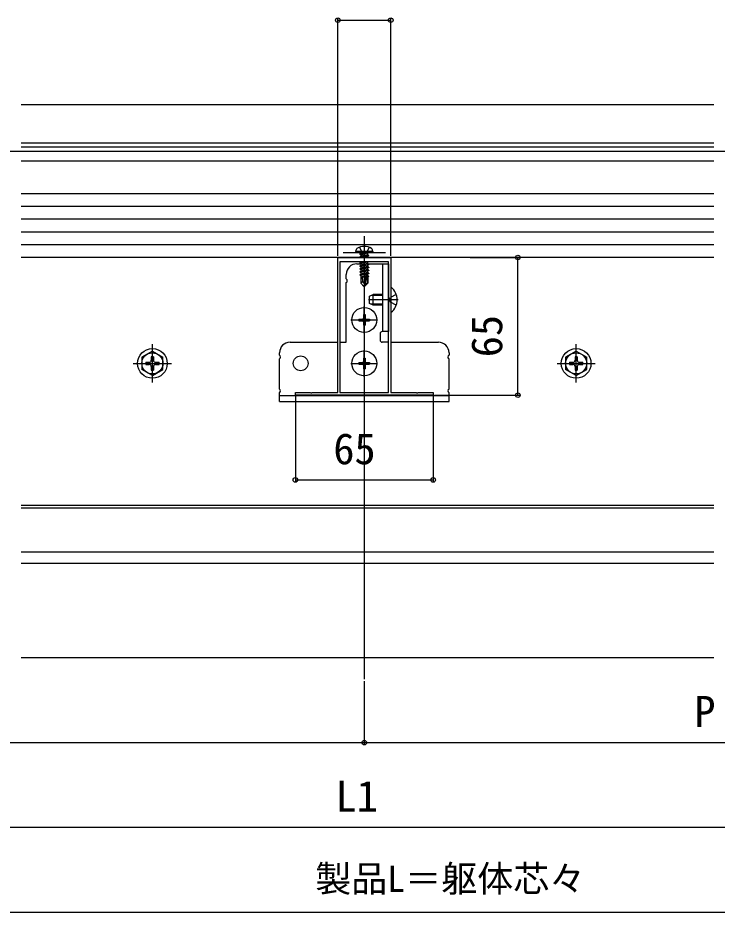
# Model space of a CAD drawing. Units: millimetres, scale not verified. Extents: x -875 to 875, y -1304 to 1296.
# Drawn here: x -113.5 to 216.5, y -230.7 to 191.4 of the extents above; entities that cross this region are included whole.
import ezdxf
from ezdxf.enums import TextEntityAlignment as Align

# ---------------------------------------------------------------- set-up
doc = ezdxf.new("R2010")
doc.units = ezdxf.units.MM
doc.header["$LTSCALE"] = 8
for name, color, linetype in [('0-3_YKK_11', 7, 'Continuous'), ('0-4_YKK_12', 2, 'Continuous'), ('0-5_YKK_13', 4, 'Continuous'), ('0-6_YKK_D', 6, 'Continuous')]:
    doc.layers.add(name, color=color, linetype=linetype)
doc.styles.add('ＭＳ ゴシック', font='')
doc.styles.get('ＭＳ ゴシック').set_extended_font_data('MS Gothic')

msp = doc.modelspace()

# ---------------------------------------------------------------- linework, layer by layer
at = {"layer": '0-3_YKK_11'}
for points in [[(82.5, 13.299), (17.5, 13.299), (17.5, 14.499), (24.542, 14.499), (24.725, 14.379), (25.275, 14.379), (25.458, 14.499), (37.5, 14.499), (37.5, 78.299), (49.542, 78.299), (49.725, 78.179), (50.275, 78.179), (50.458, 78.299), (62.5, 78.299), (62.5, 14.499), (74.542, 14.499), (74.725, 14.379), (75.275, 14.379), (75.458, 14.499), (82.5, 14.499)], [(38.5, 76.299), (38.5, 14.499), (61.5, 14.499), (61.5, 76.299)]]:
    msp.add_lwpolyline(points, close=True, dxfattribs=at)
at = {"layer": '0-4_YKK_12'}
for p, q in [((215, 150.3), (-112, 150.3)), ((215, 132.3), (-112, 132.3)), ((848.5, 128.3), (-751.785, 128.3)), ((215, 130.348), (-112, 130.348)), ((215, 123.8), (-112, 123.8)), ((50, 88.299), (50, -120.7)), ((215, -38.7), (-112, -38.7)), ((215, -40.1), (-112, -40.1)), ((215, -60.8), (-112, -60.8)), ((215, -66.2), (-112, -66.2)), ((215, -110.7), (-112, -110.7))]:
    msp.add_line(p, q, dxfattribs=at)
at = {"layer": '0-5_YKK_13'}
for p, q in [((215, 123.8), (-112, 123.8)), ((215, 108.3), (-112, 108.3)), ((215, 108.3), (-112, 108.3)), ((215, 102.3), (-112, 102.3)), ((215, 96.3), (-112, 96.3)), ((215, 90.3), (-112, 90.3)), ((50, 84.5), (50, 63.6)), ((215, 84.3), (-112, 84.3)), ((40, 80.6), (60, 80.6)), ((46, 81.1), (46.141, 81.902)), ((54, 81.1), (46, 81.1)), ((46, 81.1), (46.088, 80.6)), ((53.912, 80.6), (46.088, 80.6)), ((47.9, 79.95), (51.5, 80.55)), ((51.5, 80.45), (47.9, 79.85)), ((47.9, 79.95), (48.45, 80.268)), ((51.5, 80.55), (48.45, 80.268)), ((48.45, 79.532), (51.5, 80.45)), ((48.45, 80.4), (48.45, 80.268)), ((51.5, 80.55), (51.5, 80.45)), ((51.55, 80.4), (51.55, 79.568)), ((54, 81.1), (53.859, 81.902)), ((54, 81.1), (53.912, 80.6)), ((215, 78.3), (-112, 78.3)), ((47.9, 79.95), (47.9, 79.85)), ((47.9, 79.95), (47.9, 79.85)), ((47.9, 79.85), (48.45, 79.532)), ((47.9, 78.55), (52.1, 79.25)), ((52.1, 79.15), (47.9, 78.45)), ((47.9, 78.55), (48.45, 78.868)), ((47.9, 78.55), (47.9, 78.45)), ((47.9, 78.45), (48.16, 78.3)), ((51.8, 76.3), (47.9, 75.65)), ((47.9, 75.75), (51.2, 76.3)), ((47.9, 75.75), (48.45, 76.068)), ((51.55, 79.568), (48.45, 78.868)), ((48.45, 79.532), (48.45, 78.868)), ((49.479, 76.3), (48.45, 76.068)), ((48.45, 76.3), (48.45, 76.068)), ((51.55, 78.832), (49.192, 78.3)), ((52.1, 79.25), (51.55, 79.568)), ((52.1, 79.15), (51.55, 78.832)), ((51.55, 78.832), (51.55, 78.3)), ((51.55, 76.032), (51.55, 75.368)), ((52.1, 79.25), (52.1, 79.15)), ((46.5, 75.299), (48.33, 75.299)), ((47.9, 75.75), (47.9, 75.65)), ((47.9, 75.65), (48.45, 75.332)), ((47.9, 74.35), (52.1, 75.05)), ((52.1, 74.95), (47.9, 74.25)), ((47.9, 74.35), (48.45, 74.668)), ((47.9, 74.35), (47.9, 74.25)), ((47.9, 74.25), (48.45, 73.932)), ((47.9, 72.95), (52.1, 73.65)), ((52.1, 73.55), (47.9, 72.85)), ((47.9, 72.95), (48.45, 73.268)), ((47.9, 72.95), (47.9, 72.85)), ((47.9, 72.85), (48.45, 72.532)), ((47.9, 71.55), (52.1, 72.25)), ((52.1, 72.15), (47.9, 71.45)), ((47.9, 71.55), (48.45, 71.868)), ((51.55, 75.368), (48.45, 74.668)), ((48.45, 75.332), (48.45, 74.668)), ((51.55, 73.968), (48.45, 73.268)), ((48.45, 73.932), (48.45, 73.268)), ((51.55, 72.568), (48.45, 71.868)), ((48.45, 72.532), (48.45, 71.868)), ((52.1, 75.05), (51.55, 75.368)), ((51.55, 75.299), (61.5, 75.299)), ((51.55, 74.632), (51.55, 73.968)), ((52.1, 73.65), (51.55, 73.968)), ((51.55, 73.232), (51.55, 72.568)), ((52.1, 72.25), (51.55, 72.568)), ((51.55, 71.832), (51.55, 71.168)), ((52.1, 75.05), (52.1, 74.95)), ((52.1, 73.65), (52.1, 73.55)), ((52.1, 72.25), (52.1, 72.15)), ((58.6, 75.299), (58.6, 43.299)), ((61.5, 75.299), (61.5, 43.299)), ((41.5, 68.165), (41.5, 70.299)), ((47.9, 71.55), (47.9, 71.45)), ((47.9, 71.45), (48.45, 71.132)), ((47.9, 70.15), (50.926, 70.654)), ((50.898, 70.55), (47.9, 70.05)), ((47.9, 70.15), (48.45, 70.468)), ((47.9, 70.15), (47.9, 70.05)), ((47.9, 70.05), (48.45, 69.732)), ((48.3, 69), (48.45, 69.068)), ((48.3, 69), (48.3, 66.15)), ((50.576, 69), (48.3, 69)), ((51.55, 71.168), (48.45, 70.468)), ((48.45, 71.132), (48.45, 70.468)), ((50.84, 70.272), (48.45, 69.732)), ((48.45, 69.732), (48.45, 69.068)), ((50.695, 69.575), (48.45, 69.068)), ((50.635, 69.283), (48.917, 69)), ((50.91, 70.607), (50, 66.222)), ((51.332, 70.723), (50.15, 65.024)), ((50.58, 69.016), (50.496, 69)), ((51.332, 70.722), (52.1, 70.85)), ((52.1, 70.75), (51.387, 70.631)), ((51.55, 69.768), (51.397, 69.733)), ((51.4, 70.552), (51.4, 66.274)), ((52, 69.508), (51.4, 69.409)), ((52, 69.292), (51.4, 69.176)), ((51.7, 69), (51.4, 69)), ((52.1, 70.85), (51.55, 71.168)), ((51.55, 70.432), (51.55, 69.768)), ((52, 69.508), (51.55, 69.768)), ((52, 69.292), (51.7, 69.119)), ((51.7, 69.119), (51.7, 66.15)), ((52, 69.508), (52, 69.292)), ((52.1, 70.85), (52.1, 70.75)), ((41.5, 38.299), (41.5, 66.433)), ((49.257, 66.953), (48.3, 66.15)), ((49.85, 64.6), (48.3, 66.15)), ((50, 66.222), (49.85, 64.6)), ((49.85, 64.6), (50.15, 64.6)), ((50, 66.222), (50, 64.6)), ((51.4, 66.274), (50.15, 65.024)), ((50.15, 64.6), (51.7, 66.15)), ((50.15, 65.024), (50.15, 64.6)), ((51.7, 66.15), (51.4, 66.274)), ((62.5, 64.199), (62.5, 52.399)), ((62.748, 64.199), (62.5, 64.199)), ((62.748, 52.399), (62.748, 64.199)), ((52.5, 59.999), (54.2, 60.799)), ((52.5, 56.599), (52.5, 59.999)), ((58.6, 60.366), (53.28, 60.366)), ((58.6, 60.799), (54.2, 60.799)), ((54.2, 55.799), (54.2, 60.799)), ((61.756, 58.299), (62.365, 59.444)), ((65.083, 60.799), (62.365, 59.444)), ((50, 42.5), (50, 55.1)), ((66, 58.299), (52, 58.299)), ((54.2, 55.799), (52.5, 56.599)), ((58.6, 56.232), (53.28, 56.232)), ((58.6, 55.799), (54.2, 55.799)), ((61.756, 58.299), (62.365, 57.154)), ((65.083, 55.799), (62.365, 57.154)), ((49.65, 51.3), (50.35, 51.3)), ((49.65, 51.3), (49.65, 49.65)), ((50.35, 51.3), (50.35, 49.65)), ((62.748, 52.399), (62.5, 52.399)), ((43.7, 48.8), (56.3, 48.8)), ((47.5, 49.15), (47.5, 48.45)), ((47.5, 49.15), (49.15, 49.15)), ((47.5, 48.45), (49.15, 48.45)), ((49.65, 47.95), (49.65, 46.3)), ((50.35, 47.95), (50.35, 46.3)), ((50.85, 49.15), (52.5, 49.15)), ((50.85, 48.45), (52.5, 48.45)), ((52.5, 49.15), (52.5, 48.45)), ((49.65, 46.3), (50.35, 46.3)), ((57.5, 42.299), (57.5, 39.299)), ((61.5, 43.299), (58.5, 43.299)), ((15, 38.299), (37.5, 38.299)), ((38.5, 38.299), (41.5, 38.299)), ((61.5, 38.299), (58.5, 38.299)), ((62.5, 38.299), (85, 38.299)), ((-50, 34.05), (-55, 31.163)), ((-50, 19.3), (-50, 37.3)), ((-50, 34.05), (-45, 31.163)), ((50, 22), (50, 34.6)), ((150, 34.05), (145, 31.163)), ((150, 19.3), (150, 37.3)), ((150, 34.05), (155, 31.163)), ((-55, 31.163), (-55, 25.437)), ((-50.5, 31.45), (-50.5, 29.8)), ((-49.5, 31.45), (-50.5, 31.45)), ((-49.5, 31.45), (-49.5, 29.8)), ((-45, 25.437), (-45, 31.163)), ((10, 32.165), (10, 33.299)), ((10, 16.165), (10, 30.433)), ((49.65, 30.8), (50.35, 30.8)), ((49.65, 30.8), (49.65, 29.15)), ((50.35, 30.8), (50.35, 29.15)), ((90, 33.299), (90, 32.165)), ((90, 16.165), (90, 30.433)), ((145, 31.163), (145, 25.437)), ((149.5, 31.45), (149.5, 29.8)), ((150.5, 31.45), (149.5, 31.45)), ((150.5, 31.45), (150.5, 29.8)), ((155, 25.437), (155, 31.163)), ((-59, 28.3), (-41, 28.3)), ((-50, 22.55), (-55, 25.437)), ((-53.15, 28.8), (-51.5, 28.8)), ((-53.15, 28.8), (-53.15, 27.8)), ((-53.15, 27.8), (-51.5, 27.8)), ((-50.5, 26.8), (-50.5, 25.15)), ((-50, 22.55), (-45, 25.437)), ((-49.5, 26.8), (-49.5, 25.15)), ((-48.5, 28.8), (-46.85, 28.8)), ((-48.5, 27.8), (-46.85, 27.8)), ((-46.85, 27.8), (-46.85, 28.8)), ((43.7, 28.3), (56.3, 28.3)), ((47.5, 28.65), (47.5, 27.95)), ((47.5, 28.65), (49.15, 28.65)), ((47.5, 27.95), (49.15, 27.95)), ((49.65, 27.45), (49.65, 25.8)), ((49.65, 25.8), (50.35, 25.8)), ((50.35, 27.45), (50.35, 25.8)), ((50.85, 28.65), (52.5, 28.65)), ((50.85, 27.95), (52.5, 27.95)), ((52.5, 28.65), (52.5, 27.95)), ((141, 28.3), (159, 28.3)), ((150, 22.55), (145, 25.437)), ((146.85, 28.8), (148.5, 28.8)), ((146.85, 28.8), (146.85, 27.8)), ((146.85, 27.8), (148.5, 27.8)), ((149.5, 26.8), (149.5, 25.15)), ((150, 22.55), (155, 25.437)), ((150.5, 26.8), (150.5, 25.15)), ((151.5, 28.8), (153.15, 28.8)), ((151.5, 27.8), (153.15, 27.8)), ((153.15, 27.8), (153.15, 28.8)), ((-50.5, 25.15), (-49.5, 25.15)), ((149.5, 25.15), (150.5, 25.15)), ((10, 10.3), (10, 14.433)), ((10, 13.2), (90, 13.2)), ((90, 10.3), (90, 14.433)), ((10, 10.3), (90, 10.3))]:
    msp.add_line(p, q, dxfattribs=at)
for points in [[(47.7, 83.079), (48.855, 80.763), (50, 80.154)], [(52.3, 83.079), (51.145, 80.763), (50, 80.154)], [(52.013, 76.3), (51.55, 76.032), (48.45, 75.332)], [(52.1, 74.95), (51.55, 74.632), (48.45, 73.932)], [(52.1, 73.55), (51.55, 73.232), (48.45, 72.532)], [(52.1, 72.15), (51.55, 71.832), (48.45, 71.132)], [(50, 66.222), (49.257, 66.953), (49.1, 69)], [(52.1, 70.75), (51.55, 70.432), (51.4, 70.399)]]:
    msp.add_lwpolyline(points, dxfattribs=at)
for centre, radius in [((50, 48.8), 5.9), ((-50, 28.3), 7), ((50, 28.3), 5.9), ((150, 28.3), 7), ((-50, 28.3), 5), ((20, 28.3), 3.5), ((150, 28.3), 5)]:
    msp.add_circle(centre, radius, dxfattribs=at)
for centre, radius, start, end in [((47.028, 81.746), 0.9, 122.05588, 170), ((50, 77), 6.5, 57.94412, 122.05588), ((48.25, 80.4), 0.2, 0, 90), ((51.75, 80.4), 0.2, 90, 180), ((52.972, 81.746), 0.9, 10, 57.94412), ((46.5, 70.299), 5, 90, 180), ((41, 67.299), 1, 300, 60), ((51.152, 70.552), 0.248, 0, 167.19096), ((57.8, 58.299), 7.7, 309.98312, 50.01688), ((49.15, 49.65), 0.5, 270, 0), ((49.15, 47.95), 0.5, 0, 90), ((50.85, 49.65), 0.5, 180, 270), ((50.85, 47.95), 0.5, 90, 180), ((58.5, 42.299), 1, 90, 180), ((15, 33.299), 5, 90, 180), ((58.5, 39.299), 1, 180, 270), ((85, 33.299), 5, 0, 90), ((-51.5, 29.8), 1, 270, 0), ((-48.5, 29.8), 1, 180, 270), ((9.5, 31.299), 1, 300, 60), ((90.5, 31.299), 1, 120, 240), ((148.5, 29.8), 1, 270, 0), ((151.5, 29.8), 1, 180, 270), ((-51.5, 26.8), 1, 0, 90), ((-48.5, 26.8), 1, 90, 180), ((49.15, 29.15), 0.5, 270, 0), ((49.15, 27.45), 0.5, 0, 90), ((50.85, 29.15), 0.5, 180, 270), ((50.85, 27.45), 0.5, 90, 180), ((148.5, 26.8), 1, 0, 90), ((151.5, 26.8), 1, 90, 180), ((9.5, 15.299), 1, 300, 60), ((90.5, 15.299), 1, 120, 240)]:
    msp.add_arc(centre, radius, start, end, dxfattribs=at)
at = {"layer": '0-6_YKK_D'}
for p, q in [((37.5, 78.999), (37.5, 191.3)), ((37.5, 190.3), (62.5, 190.3)), ((62.5, 78.999), (62.5, 191.3)), ((100, 78.299), (123.5, 78.299)), ((122.5, 13.299), (122.5, 78.299)), ((83.2, 13.299), (123.5, 13.299)), ((17.5, 12.599), (17.5, -27.701)), ((82.5, 12.599), (82.5, -27.701)), ((17.5, -26.701), (82.5, -26.701)), ((50, -121.7), (50, -151.7)), ((50, -121.7), (50, -151.7)), ((-280, -150.7), (50, -150.7)), ((50, -150.7), (380, -150.7)), ((710, -190.7), (-610, -190.7)), ((-610, -230.7), (848.5, -230.7))]:
    msp.add_line(p, q, dxfattribs=at)
for centre in [(37.5, 190.3), (62.5, 190.3), (122.5, 78.299), (122.5, 13.299), (17.5, -26.701), (82.5, -26.701), (50, -150.7), (50, -150.7)]:
    msp.add_circle(centre, 1.075, dxfattribs=at)

# ---------------------------------------------------------------- texts
at = {"layer": '0-6_YKK_D', "style": 'ＭＳ ゴシック'}
msp.add_text('65', height=14.66, rotation=90, dxfattribs=at).set_placement((119.5, 31.196), align=Align.BOTTOM_LEFT)
for s, height, p in [('65', 14.66, (35.398, -23.701)), ('P', 14.66, (205.795, -147.7)), ('L1', 14.66, (36.477, -187.7)), ('製品L＝躯体芯々', 12.46, (26.861, -224.899))]:
    msp.add_text(s, height=height, dxfattribs=at).set_placement(p, align=Align.BOTTOM_LEFT)

doc.saveas('drawing.dxf')
